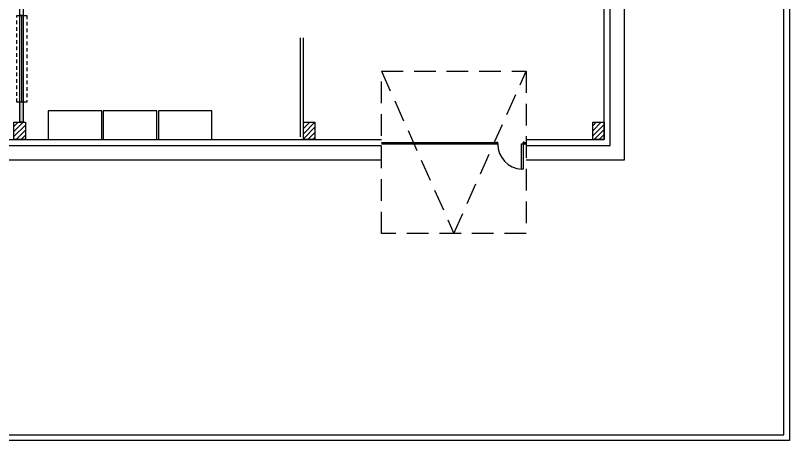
# Model space of a CAD drawing. Header units: millimetres. Extents: x 69.2 to 159.5, y 66.7 to 165.8.
# Drawn here: x 132.72 to 159.47, y 66.72 to 81.41 of the extents above; entities that cross this region are included whole.
import ezdxf

# ---------------------------------------------------------------- set-up
doc = ezdxf.new("R2010")
doc.units = ezdxf.units.MM
doc.linetypes.add('HIDDEN2', pattern=[0.1875, 0.125, -0.0625])
doc.layers.add('CIVIL-ARQ', color=8, linetype='Continuous')
doc.layers.add('Durlock', color=30, linetype='Continuous')

# ---------------------------------------------------------------- blocks, each defined once
blk = doc.blocks.new('A$C3E6B7836')
h = blk.add_hatch()
h.set_pattern_fill('ANSI31', color=256, style=0)
h.set_pattern_definition([(45, (-13.37838, -34.88476), (-0.08838835, 0.08838835), [])])
h.paths.add_polyline_path([(-0.2, -0.3), (-0.2, 0.3), (0.2, 0.3), (0.2, -0.3)])
blk.add_lwpolyline([(-0.2, -0.3), (-0.2, 0.3), (0.2, 0.3), (0.2, -0.3), (-0.2, -0.3)])

msp = doc.modelspace()

# ---------------------------------------------------------------- hatches: boundary and pattern name
at = {"layer": 'CIVIL-ARQ'}
h = msp.add_hatch(color=256, dxfattribs=at)
h.dxf.hatch_style = 1
h.paths.add_polyline_path([(132.987179, 78.407529), (132.867179, 78.407529), (132.867179, 77.717529), (132.987179, 77.717529)])

# ---------------------------------------------------------------- linework, layer by layer
for p, q in [((159.467179, 165.8301), (159.467179, 66.717529)), ((159.267179, 66.917529), (159.267179, 165.487529)), ((153.767179, 76.417529), (153.767179, 145.517529)), ((153.267179, 76.917529), (153.267179, 145.017529)), ((153.067179, 77.117529), (153.067179, 144.817529)), ((132.987179, 81.407529), (132.867179, 81.407529)), ((132.937179, 78.407529), (132.937179, 81.407529)), ((132.987179, 78.407529), (132.867179, 78.407529)), ((111.517179, 77.117529), (145.367179, 77.117529)), ((150.367179, 77.117529), (153.067179, 77.117529)), ((111.517179, 76.917529), (145.367179, 76.917529)), ((145.367179, 77.017529), (149.377179, 77.017529)), ((145.367179, 76.967529), (149.377179, 76.967529)), ((150.257179, 77.017529), (150.367179, 77.017529)), ((150.257179, 76.967529), (150.367179, 76.967529)), ((150.367179, 76.917529), (153.267179, 76.917529)), ((111.517179, 76.417529), (145.367179, 76.417529)), ((150.367179, 76.417529), (153.767179, 76.417529)), ((69.367179, 66.917529), (159.267179, 66.917529)), ((159.467179, 66.717529), (69.167179, 66.717529))]:
    msp.add_line(p, q, dxfattribs=at)
msp.add_lwpolyline([(132.987179, 136.617529, 0, 0, 0), (132.867179, 76.917529, 0, 0, 0), (79.367179, 76.917529, 0, 0, 0), (79.367179, 109.148387, 0, 0, 0), (101.654974, 121.626446, 0.01, 0.01, 0), (101.717179, 121.516253, 0.01, 0.01, 0), (105.11802, 123.321249, 0.01, 0.01, 0), (132.867179, 138.871263, 0.01, 0.01, 0), (132.987179, 136.617529, 0.01, 0.01, 0), (132.987179, 136.617529, 0.01, 0.01, 0)], format="xyseb", dxfattribs=at)
for points in [[(132.867179, 81.407529), (132.867179, 87.117529), (132.987179, 87.117529), (132.987179, 81.407529)], [(132.987179, 78.407529), (132.867179, 78.407529), (132.867179, 81.407529), (132.987179, 81.407529), (132.987179, 78.407529), (132.867179, 78.407529)], [(132.867179, 77.717529), (132.867179, 78.407529)], [(132.987179, 78.407529), (132.987179, 77.717529), (132.867179, 77.717529)], [(135.700926, 78.117529), (133.850926, 78.117529), (133.850926, 77.117529), (135.700926, 77.117529), (135.700926, 78.117529)], [(137.600926, 78.117529), (135.750926, 78.117529), (135.750926, 77.117529), (137.600926, 77.117529), (137.600926, 78.117529)], [(139.50818, 78.117529), (137.65818, 78.117529), (137.65818, 77.117529), (139.50818, 77.117529), (139.50818, 78.117529)], [(149.367179, 77.017529), (149.337179, 77.017529), (149.337179, 77.027529), (149.377179, 77.027529), (149.377179, 76.957529), (149.337179, 76.957529), (149.337179, 76.967529), (149.367179, 76.967529), (149.367179, 77.017529)], [(150.257179, 76.967529), (150.257179, 76.097529), (150.207179, 76.097529), (150.207179, 76.967529), (150.257179, 76.967529)], [(150.267179, 77.017529), (150.297179, 77.017529), (150.297179, 77.027529), (150.257179, 77.027529), (150.257179, 76.957529), (150.297179, 76.957529), (150.297179, 76.967529), (150.267179, 76.967529), (150.267179, 77.017529)]]:
    msp.add_lwpolyline(points, dxfattribs=at)
at = {"layer": 'CIVIL-ARQ', "linetype": 'HIDDEN2'}
msp.add_lwpolyline([(132.770662, 78.407529), (132.770662, 81.407529), (133.108441, 81.407529), (133.108441, 78.407529)], close=True, dxfattribs=at)
at = {"layer": 'CIVIL-ARQ', "linetype": 'HIDDEN2', "ltscale": 6}
msp.add_lwpolyline([(145.367179, 79.484116), (150.367179, 79.484116), (150.367179, 73.876128), (145.367179, 73.876128)], close=True, dxfattribs=at)
msp.add_lwpolyline([(145.367179, 79.484116), (147.867179, 73.876128), (150.367179, 79.484116)], dxfattribs=at)
at = {"layer": 'CIVIL-ARQ'}
msp.add_arc((150.257179, 76.967529), 0.871436, 180, 266.710757, dxfattribs=at)
at = {"layer": 'Durlock'}
for points in [[(142.567179, 77.217529), (142.567179, 80.629887)], [(142.667179, 77.631456), (142.667179, 80.629887)]]:
    msp.add_lwpolyline(points, dxfattribs=at)

# ---------------------------------------------------------------- block references
at = {"layer": 'CIVIL-ARQ'}
for p in [(132.867179, 77.417529), (142.867179, 77.417529), (152.867179, 77.417529)]:
    msp.add_blockref('A$C3E6B7836', p, dxfattribs=at)

doc.saveas('drawing.dxf')
